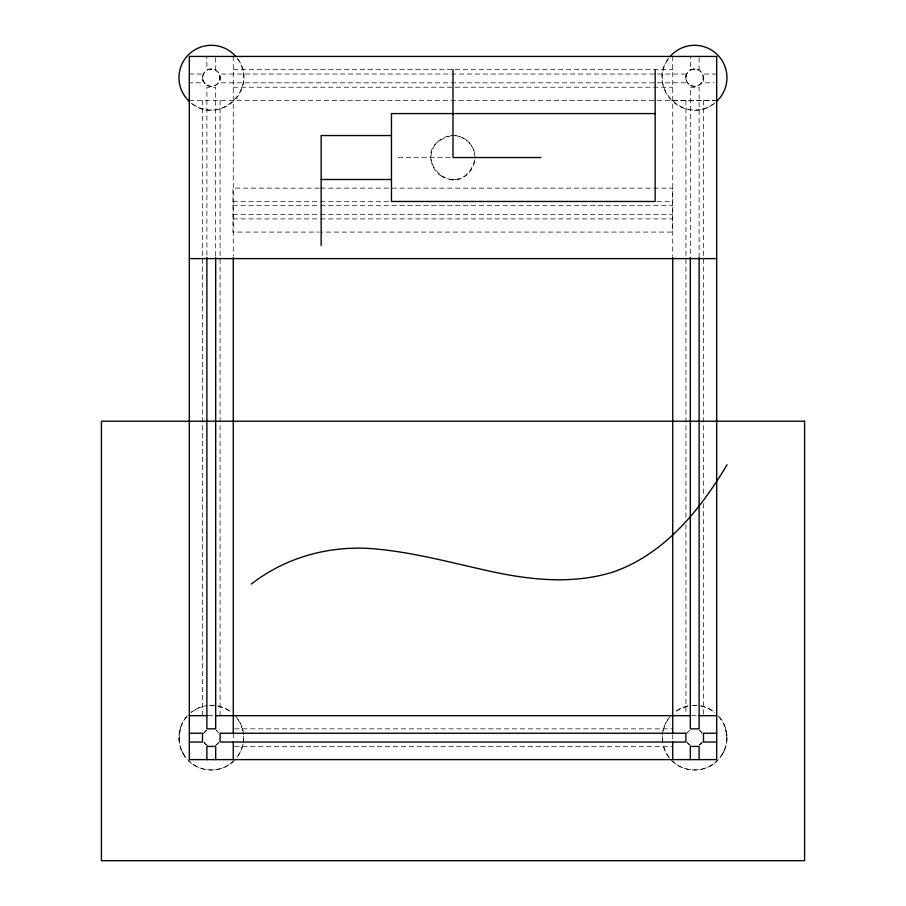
<?xml version="1.0" encoding="UTF-8"?>
<svg xmlns="http://www.w3.org/2000/svg" width="906" height="906" viewBox="0 0 906 906"><rect width="100%" height="100%" fill="white"/><g stroke="black" fill="none" stroke-linecap="round" stroke-linejoin="round"><path stroke-width="0.68" stroke-dasharray="4.53 3.4" d="M662.286 735.865L662.399 740.87M726.895 739.534L726.793 734.426L726.771 741.097L725.378 747.609L722.75 753.588L718.537 759.409M243.521 740.87L243.635 735.865M474.869 159.728C459.206 211.857 399.059 148.618 451.89 135.583M243.023 744.12L240.486 751.663L236.511 757.96M662.954 730.893L665.683 723.124L670.044 716.578A32.356 32.356 0 0 0 672.773 761.538A32.356 32.356 0 0 0 717.801 760.191A32.356 32.356 0 0 0 717.858 715.151L723.905 723.939L726.827 734.743L725.491 728.028M242.967 730.893L240.237 723.124L235.877 716.578A32.356 32.356 0 0 1 233.148 761.538A32.356 32.356 0 0 1 188.12 760.191A32.356 32.356 0 0 1 188.063 715.151C176.33 726.782 175.979 747.439 187.383 759.409M180.43 728.028L179.026 739.534M724.313 750.451L721.742 755.264M668.843 58.12C645.468 86.772 686.114 126.851 714.472 103.182M672.399 761.187C684.415 773.056 705.649 772.807 717.359 760.632M716.159 761.776L717.088 760.904M233.522 761.187C221.608 772.954 200.6 772.829 188.833 760.904M191.449 712.116L198.278 708.039L204.575 706M709.987 766.102L712.569 764.551M688.118 705.944L680.576 708.481L675.072 711.89A32.356 32.356 0 0 1 688.118 705.944L689.738 705.661M455.197 179.388L450.803 179.388M209.546 705.344L212.887 705.332M693.033 705.332L696.374 705.344M233.261 69.626L672.739 69.626M189.309 74.032L202.491 74.032L202.491 82.82L189.309 82.82M716.691 74.032L703.509 74.032L703.509 82.82L714.053 82.82M233.261 87.214L672.739 87.214M189.309 100.396L716.691 100.396M672.739 100.702L714.053 100.702M398.142 157.531L451.596 157.531M319.184 188.131L232.989 188.131L232.989 232.083L319.184 232.083M320.599 188.131L672.467 188.131L672.467 232.083L320.599 232.083M232.989 201.313L319.184 201.313M320.599 201.313L389.84 201.313M656.929 201.313L672.467 201.313M232.989 205.707L319.184 205.707M320.599 205.707L672.467 205.707M232.989 214.496L319.184 214.496M320.599 214.496L672.467 214.496M232.989 218.901L319.184 218.901M320.599 218.901L672.467 218.901M208.142 715.672L214.428 715.672M691.572 715.672L697.858 715.672M234.677 728.854L672.739 728.854M234.677 746.431L672.739 746.431M455.197 135.662C465.718 136.512 474.631 145.877 474.948 156.421M217.802 705.944L225.345 708.481L230.849 711.89A32.356 32.356 0 0 0 191.053 712.433M701.346 706L707.643 708.039L714.472 712.116M193.352 764.551L195.934 766.102M191.449 103.182C219.807 126.851 260.452 86.772 237.078 58.12M188.561 760.632L189.773 761.776M669.409 757.96L665.434 751.663L662.898 744.12M184.178 755.264L181.608 750.451M703.509 100.396L703.509 496.545M703.509 503.51L703.509 715.672M699.115 57.769L699.115 69.626L690.315 69.626L690.315 56.444M699.115 257.621L699.115 87.214L690.315 87.214L690.315 257.621M685.921 100.396L685.921 519.161M685.921 524.721L685.921 715.672M672.739 56.444L672.739 256.205M672.739 734.506L672.739 740.78M233.261 56.444L233.261 255.979M233.261 733.248L233.261 742.037M220.079 100.396L220.079 715.672M215.685 57.769L215.685 69.626L206.885 69.626L206.885 56.444M215.685 255.979L215.685 87.214L206.885 87.214L206.885 255.979M202.491 100.396L202.491 715.672M702.252 741.629A8.675 8.675 0 0 1 698.526 745.355M690.565 745.355A8.675 8.675 0 0 1 687.28 742.388M699.296 730.383A8.675 8.675 0 0 1 702.252 733.667M692.49 705.355A32.356 32.356 0 0 1 714.868 712.433M701.935 742.444A8.766 8.766 0 0 1 699.398 744.981M689.806 744.981A8.766 8.766 0 0 1 687.269 742.444M699.398 730.315A8.766 8.766 0 0 1 701.935 732.852M714.868 102.876A32.356 32.356 0 0 1 668.809 58.109M218.64 742.388A8.675 8.675 0 0 1 215.356 745.355M207.395 745.355A8.675 8.675 0 0 1 203.669 741.629M203.669 733.667A8.675 8.675 0 0 1 206.625 730.383M218.64 732.897A8.675 8.675 0 0 0 216.126 730.383A8.766 8.766 0 0 1 218.652 732.852M218.652 742.444A8.766 8.766 0 0 1 216.115 744.981M206.534 744.981A8.766 8.766 0 0 1 203.986 742.444M203.986 732.852A8.766 8.766 0 0 1 206.534 730.315M237.112 58.109A32.356 32.356 0 0 1 191.053 102.876M685.921 74.032L220.079 74.032L220.079 82.82L685.921 82.82L685.921 74.032M440.35 175.492A21.971 21.971 0 0 0 474.88 159.501A21.971 21.971 0 0 0 443.77 137.587A21.971 21.971 0 0 0 440.35 175.492M689.794 730.383A8.675 8.675 0 0 0 687.28 732.897A8.766 8.766 0 0 1 689.806 730.315M690.202 85.164A8.675 8.675 0 0 0 703.215 77.656A8.675 8.675 0 0 0 690.202 70.147A8.675 8.675 0 0 0 690.202 85.164A8.766 8.766 0 0 0 703.362 77.656A8.766 8.766 0 0 0 690.213 70.068A8.766 8.766 0 0 0 690.213 85.243M207.044 85.164A8.675 8.675 0 0 0 220.056 77.656A8.675 8.675 0 0 0 207.044 70.147A8.675 8.675 0 0 0 207.044 85.164M206.942 85.243A8.766 8.766 0 0 0 220.09 77.656A8.766 8.766 0 0 0 206.942 70.068A8.766 8.766 0 0 0 206.942 85.243"/><path stroke-width="1.36" d="M727.008 464.789C700.225 509.806 664.868 553.577 613.974 571.731C575.016 584.245 533.453 580.384 494.053 572.105C453.453 563.373 413.249 551.913 371.687 548.628C328.776 545.469 285.367 557.507 251.29 584.064M655.163 113.578L391.471 113.578L391.471 201.472L655.163 201.472L655.163 69.626M391.471 135.549L321.154 135.549L321.154 245.424M540.893 157.531L453 157.531L453 69.626M321.154 179.501L391.471 179.501M189.309 258.606L716.691 258.606M189.309 715.672L206.885 715.672M215.685 715.672L690.315 715.672M699.115 715.672L716.691 715.672M189.309 733.248L202.491 733.248L202.491 742.037L189.309 742.037M716.691 733.248L703.509 733.248L703.509 742.037L716.691 742.037M699.115 257.621L699.115 728.854L690.315 728.854L690.315 257.621M699.115 759.624L699.115 746.431L690.315 746.431L690.315 759.624M672.739 257.395L672.739 733.248M672.739 742.037L672.739 759.624M233.261 257.395L233.261 733.248M233.261 742.037L233.261 759.624M215.685 257.395L215.685 728.854L206.885 728.854L206.885 257.395M215.685 759.624L215.685 746.431L206.885 746.431L206.885 759.624M670.032 56.602A32.356 32.356 0 0 1 717.11 54.417A32.356 32.356 0 0 1 716.42 101.551M189.501 101.551A32.356 32.356 0 0 1 188.81 54.417A32.356 32.356 0 0 1 235.888 56.602M716.691 56.444L189.309 56.444L189.309 759.624L716.691 759.624L716.691 56.444M804.585 421.222L101.415 421.222L101.415 860.7L804.585 860.7L804.585 421.222M685.921 733.248L220.079 733.248L220.079 742.037L685.921 742.037L685.921 733.248"/></g></svg>
